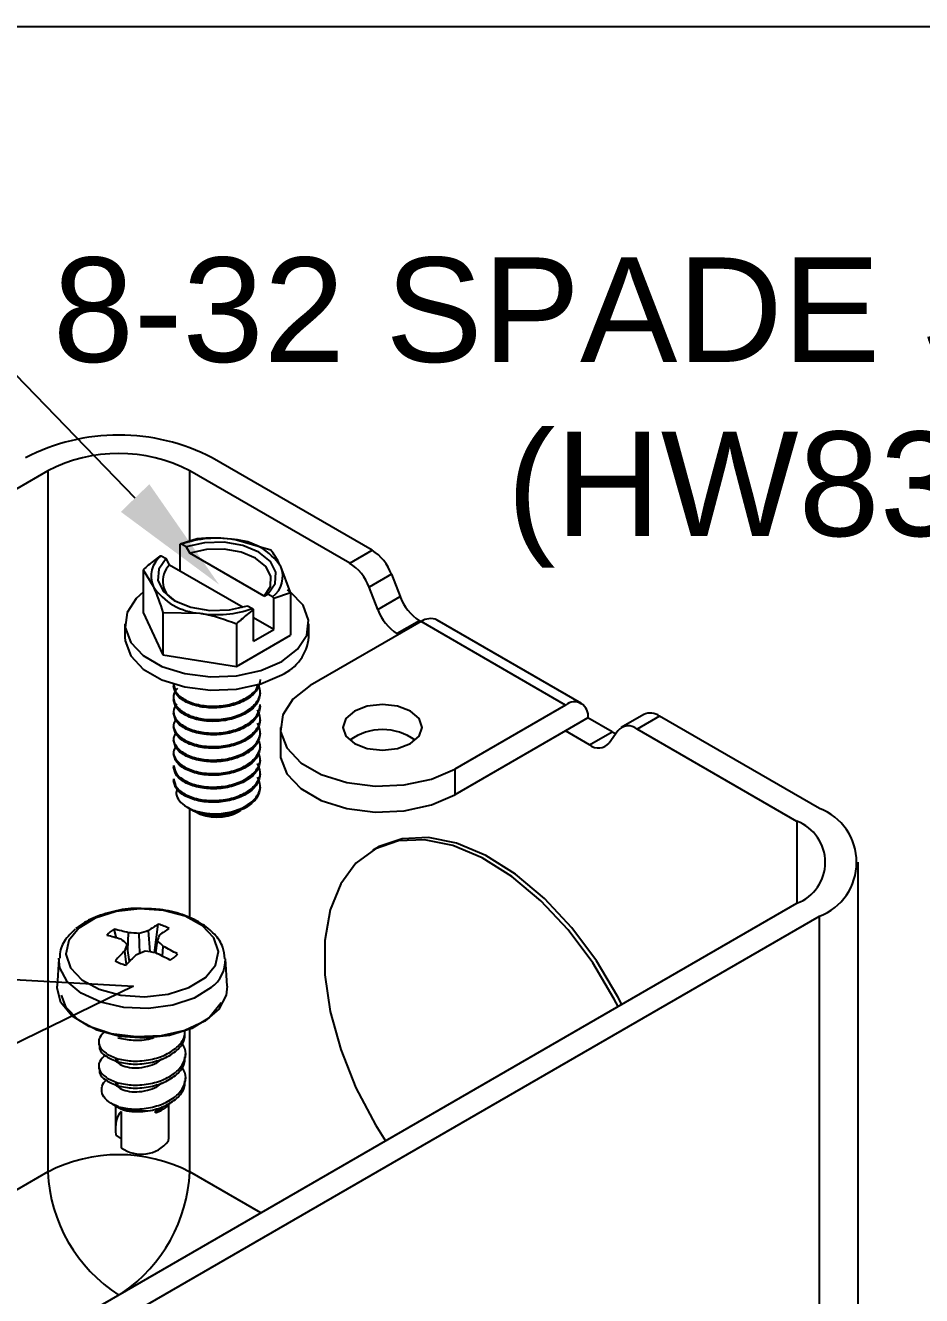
# Model space of a CAD drawing. Extents: x -3.1 to 9.8, y -8.5 to 0.
# Drawn here: x 3.071 to 4.767, y -2.401 to 0.003 of the extents above; entities that cross this region are included whole.
import ezdxf
from ezdxf import colors
from ezdxf.entities.mleader import LeaderData, LeaderLine
from ezdxf.math import Vec2, Vec3

# ---------------------------------------------------------------- set-up
doc = ezdxf.new("R2010")
doc.units = 0
doc.header["$LTSCALE"] = 0.5
doc.header["$MEASUREMENT"] = 0
doc.layers.add('FAB DWG', color=221, linetype='CONTINUOUS')
doc.layers.add('Hardware', color=242, linetype='CONTINUOUS')
doc.layers.add('Text-Unprinted', color=131, linetype='CONTINUOUS', plot=False)
doc.styles.add('LSAD_Standard', font='arial.ttf')

msp = doc.modelspace()

# ---------------------------------------------------------------- linework, layer by layer
at = {"layer": 'Hardware', "transparency": 16777216}
for p, q in [((3.7274, -0.99), (3.4249, -0.8154)), ((3.1137, -0.8399), (2.7222, -1.0659)), ((3.1137, -0.8399), (3.1137, -2.1667)), ((3.685, -1.0145), (3.3824, -0.8399)), ((3.3824, -0.9729), (3.3824, -0.8399)), ((3.3964, -0.9683), (3.3644, -0.9789)), ((3.3644, -1.0293), (3.3644, -0.9789)), ((3.3756, -0.984), (3.3665, -0.9788)), ((3.3756, -0.984), (3.3824, -0.9955)), ((3.5358, -0.9898), (3.4661, -0.9699)), ((3.3283, -1.0008), (3.3374, -1.0061)), ((3.3442, -1.0176), (3.3374, -1.0061)), ((3.5232, -1.0769), (3.3824, -0.9955)), ((3.685, -1.0145), (3.7274, -0.99)), ((3.2943, -1.0272), (3.2943, -1.1079)), ((3.2943, -1.0272), (3.313, -1.0583)), ((3.3442, -1.0176), (3.4833, -1.0979)), ((3.5731, -1.0703), (3.5545, -1.021)), ((3.7642, -1.0357), (3.7217, -1.0602)), ((3.7642, -1.0357), (3.7805, -1.0778)), ((3.5232, -1.0769), (3.53, -1.0732)), ((3.5391, -1.0784), (3.53, -1.0732)), ((3.5412, -1.081), (3.5731, -1.0703)), ((3.5412, -1.1401), (3.5412, -1.081)), ((3.5731, -1.0703), (3.5731, -1.151)), ((3.7381, -1.1023), (3.7217, -1.0602)), ((3.7381, -1.1023), (3.7805, -1.0778)), ((3.4918, -1.0952), (3.5009, -1.1005)), ((3.503, -1.1621), (3.503, -1.103)), ((3.2597, -1.1294), (3.2597, -1.1548)), ((3.2943, -1.1079), (3.3316, -1.1884)), ((3.3316, -1.1077), (3.3316, -1.1884)), ((3.3316, -1.1077), (3.4014, -1.1093)), ((3.4711, -1.1292), (3.4711, -1.2099)), ((3.5412, -1.1401), (3.503, -1.118)), ((3.6077, -1.1548), (3.6077, -1.1294)), ((3.8203, -1.1253), (3.6105, -1.2464)), ((3.8172, -1.1235), (3.7748, -1.148)), ((3.8203, -1.1253), (3.8172, -1.1235)), ((4.0936, -1.2831), (3.8203, -1.1253)), ((4.1236, -1.2801), (3.8503, -1.1223)), ((3.4711, -1.2099), (3.5731, -1.151)), ((3.503, -1.1621), (3.5412, -1.1401)), ((3.7779, -1.1498), (3.7748, -1.148)), ((3.3316, -1.1884), (3.4711, -1.2099)), ((3.3517, -1.2441), (3.3517, -1.2473)), ((3.3517, -1.2696), (3.3517, -1.2728)), ((3.5157, -1.26), (3.5157, -1.2568)), ((3.3517, -1.2951), (3.3517, -1.2983)), ((3.5157, -1.2855), (3.5157, -1.2823)), ((4.0936, -1.2831), (3.8838, -1.4042)), ((3.3517, -1.3206), (3.3517, -1.3238)), ((3.5157, -1.3111), (3.5157, -1.3079)), ((4.136, -1.3076), (4.0936, -1.3321)), ((4.1816, -1.3338), (4.136, -1.3076)), ((4.2414, -1.3011), (4.199, -1.3256)), ((4.2714, -1.304), (4.229, -1.3285)), ((4.5739, -1.4787), (4.2714, -1.304)), ((3.5157, -1.3366), (3.5157, -1.3334)), ((3.5539, -1.3253), (3.5539, -1.3743)), ((4.0936, -1.3321), (3.8838, -1.4532)), ((4.1391, -1.3583), (4.0936, -1.3321)), ((4.1391, -1.3583), (4.1816, -1.3338)), ((4.1922, -1.3318), (4.1759, -1.355)), ((4.5315, -1.5032), (4.229, -1.3285)), ((3.3517, -1.3461), (3.3517, -1.3493)), ((3.5157, -1.3621), (3.5157, -1.3589)), ((3.3517, -1.3717), (3.3517, -1.3748)), ((3.5157, -1.3876), (3.5157, -1.3844)), ((3.3517, -1.3972), (3.3517, -1.4004)), ((3.5157, -1.4131), (3.5157, -1.4099)), ((3.8838, -1.4042), (3.8838, -1.4532)), ((3.3517, -1.4227), (3.3517, -1.4259)), ((3.3775, -1.4763), (3.3892, -1.4831)), ((3.3824, -1.6853), (3.3824, -1.4792)), ((3.3901, -1.4836), (3.3923, -1.4849)), ((3.4751, -1.4849), (3.4793, -1.4825)), ((4.5315, -1.5032), (4.5315, -1.6583)), ((3.7357, -1.5538), (3.7287, -1.5579)), ((4.6471, -2.9076), (4.6471, -1.5807)), ((2.0566, -3.087), (4.5315, -1.6583)), ((2.099, -3.1115), (4.5739, -1.6828)), ((3.3158, -1.7517), (3.3227, -1.698)), ((4.5739, -3.0097), (4.5739, -1.6828)), ((3.2438, -1.724), (3.2393, -1.7073)), ((3.265, -1.7462), (3.2665, -1.7141)), ((3.2877, -1.7531), (3.2868, -1.7156)), ((3.3076, -1.7503), (3.3041, -1.71)), ((3.318, -1.752), (3.3211, -1.729)), ((3.2626, -1.7744), (3.2594, -1.7479)), ((3.2681, -1.7686), (3.2635, -1.7354)), ((3.3307, -1.7582), (3.3323, -1.7399)), ((3.1347, -1.7631), (3.1314, -1.815)), ((3.4532, -1.815), (3.4498, -1.7631)), ((3.3824, -2.1667), (3.3824, -1.8962)), ((3.2103, -1.9202), (3.2103, -1.9259)), ((3.3743, -1.9486), (3.3743, -1.9429)), ((3.2103, -1.9656), (3.2103, -1.9713)), ((3.2463, -1.958), (3.2463, -1.9524)), ((3.3743, -1.9939), (3.3743, -1.9883)), ((3.2463, -2.0034), (3.2463, -1.9978)), ((3.2355, -2.038), (3.2491, -2.0458)), ((3.2416, -2.0415), (3.2416, -2.0845)), ((3.3429, -2.0845), (3.3429, -2.0387)), ((3.2527, -2.0523), (3.2527, -2.1208)), ((3.3177, -2.0519), (3.3305, -2.0433)), ((3.3285, -2.0498), (3.3177, -2.0547)), ((3.3177, -2.0547), (3.3281, -2.0501)), ((3.3177, -2.0547), (3.3177, -2.0519)), ((3.3281, -2.0501), (3.3307, -2.0486)), ((3.2425, -2.0972), (3.2527, -2.1039)), ((3.1137, -2.1667), (1.6538, -3.0096)), ((3.5166, -2.2442), (3.3824, -2.1667))]:
    msp.add_line(p, q, dxfattribs=at)
at = {"layer": 'Hardware', "transparency": 16777216, "flags": 128}
for points in [[(3.53, -1.0732), (3.5437, -1.0532), (3.5454, -1.0318), (3.5349, -1.0112), (3.5133, -0.9937), (3.483, -0.9812), (3.4473, -0.9752), (3.4102, -0.9761), (3.3756, -0.984)], [(3.3374, -1.0061), (3.3237, -1.026), (3.322, -1.0475), (3.3326, -1.0681), (3.3542, -1.0856), (3.3844, -1.098), (3.4201, -1.1041), (3.4573, -1.1031), (3.4918, -1.0952)], [(3.5232, -1.0769), (3.535, -1.0587), (3.536, -1.0394), (3.5262, -1.0208), (3.5067, -1.0051), (3.4794, -0.9938), (3.4473, -0.9882), (3.4138, -0.9888), (3.3824, -0.9955)], [(3.2943, -1.0694), (3.281, -1.0813), (3.2637, -1.1081), (3.2602, -1.1366), (3.2707, -1.1646), (3.2944, -1.1896), (3.3294, -1.2099), (3.3729, -1.2236), (3.4213, -1.2296), (3.4707, -1.2276), (3.5171, -1.2176), (3.5567, -1.2005)], [(3.5567, -1.2005), (3.5864, -1.1776), (3.6037, -1.1508), (3.6073, -1.1223), (3.5967, -1.0943), (3.573, -1.0693), (3.5674, -1.0651)], [(3.2597, -1.1548), (3.2602, -1.1619), (3.2707, -1.1899), (3.2944, -1.215), (3.3294, -1.2352), (3.3729, -1.2489), (3.4213, -1.255), (3.4707, -1.2529), (3.5171, -1.2429), (3.5567, -1.2258)], [(3.6105, -1.2464), (3.5775, -1.2718), (3.5583, -1.3016), (3.5544, -1.3333), (3.5661, -1.3643), (3.5924, -1.3922), (3.6313, -1.4146), (3.6796, -1.4298), (3.7334, -1.4366), (3.7882, -1.4343), (3.8398, -1.4232), (3.8838, -1.4042)], [(3.8002, -1.3559), (3.8164, -1.3419), (3.8221, -1.3253), (3.8164, -1.3087), (3.8002, -1.2947), (3.7758, -1.2853), (3.7471, -1.282), (3.7184, -1.2853), (3.6941, -1.2947), (3.6778, -1.3087), (3.6721, -1.3253), (3.6778, -1.3419), (3.6941, -1.3559), (3.7184, -1.3653), (3.7471, -1.3686), (3.7758, -1.3653), (3.8002, -1.3559)], [(4.1816, -1.3338), (4.1871, -1.3366), (4.1884, -1.3372)], [(3.5539, -1.3743), (3.5544, -1.3823), (3.5661, -1.4133), (3.5924, -1.4412), (3.6313, -1.4636), (3.6796, -1.4788), (3.7334, -1.4856), (3.7882, -1.4833), (3.8398, -1.4722), (3.8838, -1.4532)], [(4.1929, -1.8538), (4.1855, -1.8394), (4.145, -1.7712), (4.0982, -1.7085), (4.0466, -1.6533), (3.9919, -1.6073), (3.9359, -1.572), (3.8803, -1.5487), (3.8269, -1.5379), (3.7775, -1.5401), (3.7337, -1.5551), (3.6968, -1.5826), (3.668, -1.6216), (3.6483, -1.6709), (3.6383, -1.7288), (3.6383, -1.7936), (3.6483, -1.8631), (3.668, -1.9351), (3.6968, -2.0074), (3.7337, -2.0774), (3.7527, -2.1079)], [(4.2, -1.8497), (4.1926, -1.8353), (4.1521, -1.7672), (4.1052, -1.7044), (4.0537, -1.6492), (3.999, -1.6032), (3.9429, -1.568), (3.8873, -1.5446), (3.834, -1.5338), (3.7846, -1.536), (3.7407, -1.551), (3.7357, -1.5538)], [(3.1727, -1.7052), (3.1535, -1.7288), (3.1479, -1.7547), (3.1564, -1.7803), (3.1782, -1.8031), (3.2112, -1.821), (3.2521, -1.8321), (3.297, -1.8353), (3.3414, -1.8304), (3.3809, -1.8178), (3.4119, -1.7988), (3.431, -1.7751), (3.4367, -1.7493), (3.4281, -1.7236), (3.4063, -1.7008), (3.3734, -1.6829), (3.3324, -1.6719), (3.2876, -1.6686), (3.2432, -1.6735), (3.2036, -1.6861), (3.1727, -1.7052)], [(3.4228, -1.8176), (3.3909, -1.8375), (3.3503, -1.8511), (3.3045, -1.8572), (3.2576, -1.8553), (3.2138, -1.8454), (3.177, -1.8286), (3.1504, -1.8062), (3.1365, -1.7803), (3.1348, -1.762)], [(3.4532, -1.815), (3.4515, -1.832), (3.4375, -1.8585), (3.4106, -1.8815), (3.3731, -1.8988), (3.3285, -1.909), (3.2807, -1.9111), (3.2339, -1.905), (3.1922, -1.8912), (3.1595, -1.871), (3.1386, -1.8461), (3.1313, -1.8187), (3.1314, -1.815)], [(3.4409, -1.8462), (3.4393, -1.8499), (3.4189, -1.8749), (3.3862, -1.895), (3.3443, -1.9084), (3.2973, -1.9136), (3.2498, -1.9101), (3.2064, -1.8984), (3.1715, -1.8795), (3.1484, -1.8553), (3.1398, -1.8322)]]:
    msp.add_lwpolyline(points, dxfattribs=at)
at = {"layer": 'Hardware', "transparency": 16777216}
for centre, radius, start, end in [((3.2481, -1.1565), 0.3843, 62.6097, 117.3903), ((3.2481, -1.0991), 0.292, 62.6097, 117.3903), ((3.4339, -1.172), 0.2046, 80.9466, 109.2237), ((3.4592, -1.0838), 0.1141, 33.4389, 86.5665), ((3.3573, -1.0394), 0.0482, 126.9582, 203.1416), ((3.6777, -1.0676), 0.0921, 20.2271, 57.362), ((3.3741, -1.0481), 0.0427, 134.4334, 247.2701), ((3.5101, -1.0399), 0.0482, 306.9582, 23.1416), ((3.6353, -1.0921), 0.0921, 20.2271, 57.362), ((3.4082, -0.9954), 0.1141, 213.4389, 266.5665), ((3.8669, -1.046), 0.0921, 200.2271, 237.362), ((3.4336, -0.9073), 0.2046, 260.9466, 289.2237), ((3.8245, -1.0705), 0.0921, 200.2271, 237.362), ((3.8379, -1.1498), 0.0302, 65.6929, 125.6176), ((3.522, -1.1471), 0.086, 293.7953, 354.8845), ((4.1102, -1.3034), 0.0262, 350.786, 129.2033), ((4.2538, -1.3287), 0.0303, 54.5328, 114.1568), ((3.7471, -1.4337), 0.1042, 53.5915, 126.4085), ((4.2123, -1.349), 0.0264, 50.7518, 139.4672), ((4.1558, -1.3379), 0.0264, 230.7518, 319.4672), ((3.4337, -1.4074), 0.0878, 241.8705, 298.1241), ((3.4361, -1.3709), 0.1183, 268.8559, 298.0402), ((4.5352, -1.5807), 0.1092, 290.7834, 69.2166), ((4.5021, -1.5807), 0.083, 290.7834, 69.2166), ((3.4487, -1.9161), 0.2518, 120.0152, 125.057), ((3.3008, -1.7841), 0.0889, 61.5677, 75.6813), ((3.5075, -1.9668), 0.3083, 122.241, 126.2718), ((3.2648, -1.7513), 0.0509, 120.1614, 140.6643), ((3.1301, -2.1234), 0.4155, 72.8977, 76.7189), ((3.1651, -2.0612), 0.3616, 73.7075, 78.1583), ((3.0176, -2.0269), 0.3814, 49.8473, 52.0251), ((3.2419, -2.1852), 0.4718, 84.546, 87.0095), ((3.4178, -2.0874), 0.3942, 106.7726, 109.4165), ((4.0001, -1.9771), 0.7229, 159.0165, 159.9332), ((3.0747, -1.9964), 0.3636, 44.8725, 47.3341), ((3.5588, -2.0446), 0.4215, 135.2523, 138.8285), ((3.7298, -1.8933), 0.4923, 161.2957, 162.8278), ((3.4921, -2.2302), 0.519, 111.9767, 114.0506), ((3.22, -2.3086), 0.5652, 80.0056, 82.0817), ((3.0785, -2.2563), 0.5582, 61.4535, 64.5917), ((3.1312, -2.1479), 0.4549, 59.9475, 63.7668), ((3.3197, -1.7219), 0.0509, 300.1614, 320.6643), ((3.2838, -1.6891), 0.0889, 241.5677, 255.6813), ((3.6768, -2.1652), 0.5695, 134.0885, 136.7658), ((3.3858, -1.7652), 0.0641, 305.2575, 1.9159), ((3.2922, -1.9184), 0.1328, 250.2341, 276.6872), ((3.3048, -1.9562), 0.0966, 277.6897, 284.2033), ((3.2908, -2.0684), 0.0647, 234.0293, 322.4586), ((3.2481, -2.426), 0.292, 62.6097, 117.3903), ((3.4054, -2.1535), 0.292, 182.6055, 237.3945), ((3.0888, -2.1528), 0.294, 304.5626, 357.2813)]:
    msp.add_arc(centre, radius, start, end, dxfattribs=at)
for major_axis, ratio, start_param, end_param in [((-0.0354, 0.0761), 0.475526, 0.121253, 0.978109), ((0.0183, 0.1311), 0.360292, 4.899442, 5.081972)]:
    msp.add_ellipse((3.2923, -2.1258), major_axis=major_axis, ratio=ratio, start_param=start_param, end_param=end_param, dxfattribs=at)
for points, knots in [([(3.3665, -0.9788), (3.3663, -0.9788), (3.3656, -0.9789), (3.3649, -0.9789), (3.3644, -0.9789)], [0, 0, 0, 0, 0.2458373, 1, 1, 1, 1]), ([(3.4661, -0.9699), (3.4644, -0.9697), (3.4409, -0.9662), (3.4178, -0.9673), (3.3964, -0.9683)], [0, 0, 0, 0, 0.0701652, 1, 1, 1, 1]), ([(3.3262, -1.001), (3.3187, -1.0067), (3.3079, -1.0149), (3.2975, -1.0243), (3.2943, -1.0272)], [0, 0, 0, 0, 0.698162, 1, 1, 1, 1]), ([(3.3262, -1.001), (3.3267, -1.001), (3.3274, -1.0009), (3.3281, -1.0008), (3.3283, -1.0008)], [0, 0, 0, 0, 0.634771, 1, 1, 1, 1]), ([(3.5545, -1.021), (3.554, -1.02), (3.5477, -1.0065), (3.5415, -0.9979), (3.5358, -0.9898)], [0, 0, 0, 0, 0.0701652, 1, 1, 1, 1]), ([(3.313, -1.0583), (3.3134, -1.0593), (3.3197, -1.073), (3.3259, -1.091), (3.3316, -1.1077)], [0, 0, 0, 0, 0.070165, 1, 1, 1, 1]), ([(3.5412, -1.081), (3.5408, -1.0805), (3.5401, -1.0796), (3.5394, -1.0787), (3.5391, -1.0784)], [0, 0, 0, 0, 0.634771, 1, 1, 1, 1]), ([(3.4711, -1.1292), (3.4742, -1.1264), (3.4847, -1.1169), (3.4955, -1.1087), (3.503, -1.103)], [0, 0, 0, 0, 0.301838, 1, 1, 1, 1]), ([(3.5009, -1.1005), (3.5011, -1.1007), (3.5018, -1.1015), (3.5025, -1.1024), (3.503, -1.103)], [0, 0, 0, 0, 0.2458373, 1, 1, 1, 1]), ([(3.4014, -1.1093), (3.403, -1.1096), (3.4266, -1.1134), (3.4496, -1.1216), (3.4711, -1.1292)], [0, 0, 0, 0, 0.070165, 1, 1, 1, 1]), ([(3.3594, -1.2519), (3.3589, -1.2523), (3.3524, -1.2572), (3.3503, -1.2698), (3.3558, -1.2865), (3.3743, -1.3008), (3.4015, -1.3097), (3.4337, -1.3118), (3.4659, -1.3065), (3.4933, -1.2944), (3.5111, -1.2771), (3.5181, -1.2589), (3.5134, -1.2481), (3.5116, -1.2437)], [0, 0, 0, 0, 0.008535, 0.111107, 0.213679, 0.316251, 0.418823, 0.521396, 0.623968, 0.72654, 0.829112, 0.931684, 1, 1, 1, 1]), ([(3.3517, -1.2441), (3.3529, -1.2497), (3.3554, -1.2611), (3.3744, -1.2752), (3.4015, -1.2842), (3.4337, -1.2863), (3.466, -1.281), (3.4927, -1.2688), (3.509, -1.2553), (3.5112, -1.2461), (3.5118, -1.2437)], [0, 0, 0, 0, 0.1356158, 0.2712316, 0.4068475, 0.5424633, 0.6780791, 0.8136949, 0.9493107, 1, 1, 1, 1]), ([(3.3559, -1.3095), (3.354, -1.3132), (3.3493, -1.3223), (3.3563, -1.3377), (3.3741, -1.3518), (3.4015, -1.3607), (3.4337, -1.3628), (3.4659, -1.3575), (3.4933, -1.3454), (3.5112, -1.3281), (3.5182, -1.309), (3.513, -1.2972), (3.5106, -1.2919)], [0, 0, 0, 0, 0.071223, 0.176622, 0.282021, 0.38742, 0.492819, 0.598218, 0.703617, 0.809016, 0.914415, 1, 1, 1, 1]), ([(3.3572, -1.2806), (3.3546, -1.2854), (3.3492, -1.2957), (3.3562, -1.3121), (3.3742, -1.3263), (3.4015, -1.3352), (3.4337, -1.3373), (3.466, -1.332), (3.4931, -1.3199), (3.512, -1.3025), (3.5145, -1.2891), (3.5157, -1.2823)], [0, 0, 0, 0, 0.099185, 0.211787, 0.324389, 0.436991, 0.549593, 0.662194, 0.774796, 0.887398, 1, 1, 1, 1]), ([(3.3559, -1.335), (3.354, -1.3387), (3.3493, -1.3478), (3.3563, -1.3632), (3.3741, -1.3773), (3.4015, -1.3862), (3.4337, -1.3883), (3.4659, -1.383), (3.4933, -1.3709), (3.5112, -1.3536), (3.5182, -1.3345), (3.513, -1.3227), (3.5106, -1.3174)], [0, 0, 0, 0, 0.0712229, 0.1766219, 0.282021, 0.3874201, 0.4928191, 0.5982182, 0.7036173, 0.8090163, 0.9144154, 1, 1, 1, 1]), ([(3.3559, -1.3605), (3.354, -1.3642), (3.3493, -1.3734), (3.3563, -1.3887), (3.3741, -1.4028), (3.4015, -1.4117), (3.4337, -1.4138), (3.4659, -1.4086), (3.4933, -1.3964), (3.5111, -1.3791), (3.518, -1.3617), (3.5137, -1.3514), (3.5122, -1.3477)], [0, 0, 0, 0, 0.073116, 0.181316, 0.289516, 0.397716, 0.505916, 0.614116, 0.722316, 0.830516, 0.938716, 1, 1, 1, 1]), ([(3.3517, -1.3972), (3.3529, -1.4028), (3.3554, -1.4142), (3.3744, -1.4283), (3.4015, -1.4373), (3.4337, -1.4394), (3.4659, -1.4341), (3.4933, -1.4219), (3.5111, -1.4046), (3.518, -1.387), (3.5136, -1.3766), (3.512, -1.3727)], [0, 0, 0, 0, 0.116345, 0.23269, 0.349035, 0.46538, 0.581725, 0.698069, 0.814414, 0.930759, 1, 1, 1, 1]), ([(3.3517, -1.4227), (3.3529, -1.4284), (3.3554, -1.4397), (3.3744, -1.4538), (3.4015, -1.4628), (3.4337, -1.4649), (3.4659, -1.4596), (3.4933, -1.4475), (3.5112, -1.4302), (3.5182, -1.4111), (3.513, -1.3992), (3.5106, -1.3939)], [0, 0, 0, 0, 0.1134815, 0.2269631, 0.3404446, 0.4539262, 0.5674077, 0.6808893, 0.7943708, 0.9078524, 1, 1, 1, 1]), ([(3.4337, -1.4892), (3.4444, -1.4879), (3.4659, -1.4854), (3.4933, -1.4729), (3.5112, -1.4557), (3.5182, -1.4366), (3.513, -1.4247), (3.5106, -1.4194)], [0, 0, 0, 0, 0.207814, 0.415627, 0.623441, 0.831254, 1, 1, 1, 1]), ([(3.3582, -1.4426), (3.3575, -1.4452), (3.3555, -1.4525), (3.3617, -1.4645), (3.3757, -1.4765), (3.397, -1.4853), (3.4176, -1.4889), (3.4301, -1.4891), (3.4337, -1.4892)], [0, 0, 0, 0, 0.111357, 0.308148, 0.509392, 0.710467, 0.917846, 1, 1, 1, 1]), ([(3.4917, -1.4753), (3.4842, -1.479), (3.4693, -1.4863), (3.4427, -1.4916), (3.4177, -1.4917), (3.3988, -1.4882), (3.392, -1.484), (3.3895, -1.4825)], [0, 0, 0, 0, 0.225006, 0.450003, 0.675335, 0.883349, 1, 1, 1, 1]), ([(3.3902, -1.4835), (3.395, -1.4859), (3.4048, -1.4909), (3.4175, -1.4927), (3.424, -1.4936)], [0, 0, 0, 0, 0.488449, 1, 1, 1, 1]), ([(3.424, -1.4936), (3.4309, -1.4937), (3.4448, -1.494), (3.4645, -1.4898), (3.4745, -1.4846), (3.4791, -1.4822)], [0, 0, 0, 0, 0.348508, 0.700239, 1, 1, 1, 1]), ([(3.424, -1.4936), (3.4272, -1.4936), (3.4384, -1.4935), (3.4527, -1.4916), (3.461, -1.4874), (3.4628, -1.4865)], [0, 0, 0, 0, 0.241032, 0.837012, 1, 1, 1, 1]), ([(3.2936, -1.6686), (3.2897, -1.6683), (3.2712, -1.6672), (3.2379, -1.6727), (3.1989, -1.685), (3.1767, -1.6981), (3.1675, -1.7058), (3.1669, -1.7062)], [0, 0, 0, 0, 0.078898, 0.383675, 0.690407, 0.982546, 1, 1, 1, 1]), ([(3.4487, -1.7631), (3.4479, -1.7558), (3.4463, -1.739), (3.4298, -1.7157), (3.4038, -1.6945), (3.3685, -1.6786), (3.3304, -1.6692), (3.3045, -1.6688), (3.2936, -1.6686)], [0, 0, 0, 0, 0.131319, 0.302195, 0.480596, 0.668605, 0.85916, 1, 1, 1, 1]), ([(3.1654, -1.7075), (3.1608, -1.7118), (3.1488, -1.7233), (3.1373, -1.7419), (3.1365, -1.7566), (3.1362, -1.7619)], [0, 0, 0, 0, 0.281722, 0.741945, 1, 1, 1, 1]), ([(3.2463, -1.9524), (3.2558, -1.9543), (3.275, -1.9583), (3.3081, -1.955), (3.3386, -1.9454), (3.3616, -1.9291), (3.3738, -1.9119), (3.373, -1.9012), (3.3728, -1.8976)], [0, 0, 0, 0, 0.179906, 0.364625, 0.541905, 0.724991, 0.908077, 1, 1, 1, 1]), ([(3.2223, -1.9004), (3.2182, -1.9042), (3.2092, -1.9125), (3.21, -1.9282), (3.2216, -1.9429), (3.2381, -1.9492), (3.2463, -1.9524)], [0, 0, 0, 0, 0.218674, 0.474279, 0.740609, 1, 1, 1, 1]), ([(3.2463, -1.958), (3.2558, -1.96), (3.275, -1.964), (3.3081, -1.9606), (3.3386, -1.951), (3.3616, -1.9348), (3.3738, -1.9176), (3.373, -1.9068), (3.3728, -1.9032)], [0, 0, 0, 0, 0.179906, 0.364625, 0.541905, 0.724991, 0.908077, 1, 1, 1, 1]), ([(3.2463, -1.9127), (3.2557, -1.9145), (3.2748, -1.9183), (3.3002, -1.917), (3.3123, -1.9128), (3.3143, -1.9121)], [0, 0, 0, 0, 0.446905, 0.905766, 1, 1, 1, 1]), ([(3.2223, -1.9458), (3.2182, -1.9496), (3.2092, -1.9579), (3.21, -1.9736), (3.2216, -1.9883), (3.2381, -1.9946), (3.2463, -1.9978)], [0, 0, 0, 0, 0.2186737, 0.4742786, 0.7406091, 1, 1, 1, 1]), ([(3.2118, -1.9259), (3.2115, -1.9284), (3.2106, -1.9363), (3.222, -1.9486), (3.2383, -1.9549), (3.2463, -1.958)], [0, 0, 0, 0, 0.189689, 0.600193, 1, 1, 1, 1]), ([(3.2463, -1.9978), (3.2558, -1.9997), (3.275, -2.0037), (3.3082, -2.0004), (3.3385, -1.9908), (3.3621, -1.9745), (3.3743, -1.9542), (3.376, -1.936), (3.3692, -1.9263), (3.367, -1.9231)], [0, 0, 0, 0, 0.153178, 0.310453, 0.461395, 0.617281, 0.773166, 0.924108, 1, 1, 1, 1]), ([(3.2426, -1.9508), (3.2424, -1.9522), (3.2418, -1.9566), (3.2491, -1.963), (3.2631, -1.9686), (3.2819, -1.9705), (3.3019, -1.9674), (3.3192, -1.9615), (3.3265, -1.9551), (3.3294, -1.9526)], [0, 0, 0, 0, 0.076616, 0.242672, 0.404241, 0.56581, 0.731866, 0.890992, 1, 1, 1, 1]), ([(3.2463, -2.0034), (3.2558, -2.0054), (3.275, -2.0093), (3.3081, -2.006), (3.3386, -1.9964), (3.3616, -1.9801), (3.3738, -1.9629), (3.373, -1.9522), (3.3728, -1.9486)], [0, 0, 0, 0, 0.179906, 0.364625, 0.541905, 0.724991, 0.908077, 1, 1, 1, 1]), ([(3.2473, -2.0434), (3.2567, -2.0453), (3.2757, -2.049), (3.3084, -2.0457), (3.3385, -2.0361), (3.3621, -2.0198), (3.3743, -1.9995), (3.376, -1.9814), (3.3692, -1.9717), (3.367, -1.9685)], [0, 0, 0, 0, 0.151354, 0.306444, 0.458264, 0.615055, 0.771847, 0.923667, 1, 1, 1, 1]), ([(3.2118, -1.9713), (3.2115, -1.9737), (3.2106, -1.9816), (3.222, -1.9939), (3.2383, -2.0003), (3.2463, -2.0034)], [0, 0, 0, 0, 0.189689, 0.600193, 1, 1, 1, 1]), ([(3.2473, -2.0434), (3.2407, -2.0404), (3.2275, -2.0344), (3.2166, -2.0214), (3.2149, -2.0077), (3.2182, -1.9976), (3.224, -1.9937), (3.2244, -1.9934)], [0, 0, 0, 0, 0.244798, 0.489392, 0.733148, 0.977338, 1, 1, 1, 1]), ([(3.3077, -2.0503), (3.3078, -2.0503), (3.3182, -2.0482), (3.3387, -2.0417), (3.3616, -2.0255), (3.3738, -2.0083), (3.373, -1.9975), (3.3728, -1.9939)], [0, 0, 0, 0, 0.003857, 0.281797, 0.568839, 0.855882, 1, 1, 1, 1]), ([(3.2426, -1.9962), (3.2424, -1.9976), (3.2418, -2.002), (3.2491, -2.0084), (3.2631, -2.014), (3.2819, -2.0158), (3.3019, -2.0127), (3.3192, -2.0069), (3.3265, -2.0005), (3.3294, -1.9979)], [0, 0, 0, 0, 0.076616, 0.242672, 0.404241, 0.56581, 0.731866, 0.890992, 1, 1, 1, 1]), ([(3.3457, -2.0348), (3.3445, -2.0367), (3.3408, -2.0426), (3.3335, -2.0469), (3.3285, -2.0498)], [0, 0, 0, 0, 0.327428, 1, 1, 1, 1]), ([(3.2493, -2.0455), (3.2501, -2.0461), (3.2537, -2.0487), (3.2677, -2.052), (3.287, -2.053), (3.3013, -2.0512), (3.3077, -2.0503)], [0, 0, 0, 0, 0.0947611, 0.4131258, 0.7362079, 1, 1, 1, 1])]:
    msp.add_open_spline(points, degree=3, knots=knots, dxfattribs=at)
for points in [[(3.5157, -1.2345), (3.5145, -1.2412), (3.512, -1.2547), (3.4931, -1.272), (3.4659, -1.2842), (3.4337, -1.2895), (3.4015, -1.2873), (3.3744, -1.2784), (3.3554, -1.2643), (3.3529, -1.2529), (3.3517, -1.2473)], [(3.5157, -1.26), (3.5145, -1.2667), (3.512, -1.2802), (3.4931, -1.2976), (3.4659, -1.3097), (3.4337, -1.315), (3.4015, -1.3129), (3.3744, -1.3039), (3.3554, -1.2898), (3.3529, -1.2784), (3.3517, -1.2728)], [(3.5157, -1.2855), (3.5145, -1.2923), (3.512, -1.3057), (3.4931, -1.3231), (3.4659, -1.3352), (3.4337, -1.3405), (3.4015, -1.3384), (3.3744, -1.3294), (3.3554, -1.3153), (3.3529, -1.304), (3.3517, -1.2983)], [(3.5157, -1.3111), (3.5145, -1.3178), (3.512, -1.3312), (3.4931, -1.3486), (3.4659, -1.3607), (3.4337, -1.366), (3.4015, -1.3639), (3.3744, -1.355), (3.3554, -1.3408), (3.3529, -1.3295), (3.3517, -1.3238)], [(3.5157, -1.3366), (3.5145, -1.3433), (3.512, -1.3568), (3.4931, -1.3741), (3.4659, -1.3862), (3.4337, -1.3915), (3.4015, -1.3894), (3.3744, -1.3805), (3.3554, -1.3663), (3.3529, -1.355), (3.3517, -1.3493)], [(3.5157, -1.3621), (3.5145, -1.3688), (3.512, -1.3823), (3.4931, -1.3996), (3.4659, -1.4117), (3.4337, -1.417), (3.4015, -1.4149), (3.3744, -1.406), (3.3554, -1.3918), (3.3529, -1.3805), (3.3517, -1.3748)], [(3.5157, -1.3876), (3.5145, -1.3943), (3.512, -1.4078), (3.4931, -1.4251), (3.4659, -1.4373), (3.4337, -1.4426), (3.4015, -1.4405), (3.3744, -1.4315), (3.3554, -1.4174), (3.3529, -1.406), (3.3517, -1.4004)], [(3.5157, -1.4131), (3.5145, -1.4198), (3.512, -1.4333), (3.4931, -1.4507), (3.4659, -1.4628), (3.4337, -1.4681), (3.4015, -1.466), (3.3744, -1.457), (3.3554, -1.4429), (3.3529, -1.4315), (3.3517, -1.4259)], [(3.5157, -1.4386), (3.5146, -1.4454), (3.5124, -1.459), (3.4986, -1.4699), (3.4917, -1.4753)]]:
    msp.add_open_spline(points, degree=3, dxfattribs=at)
at = {"layer": 'Text-Unprinted', "ltscale": 0.5, "transparency": 16777216}
msp.add_lwpolyline([(7.9032, 0), (0, 0), (0, -8.4768), (7.9032, -8.4768)], close=True, dxfattribs=at)

# ---------------------------------------------------------------- leaders
at = {"layer": 'FAB DWG', "ltscale": 0.5, "transparency": 16777216}
ml = msp.add_multileader_mtext('Standard', dxfattribs=at)
ml.set_content('HW10000-00', color=256, style='LSAD_Standard')
ml.set_leader_properties()
ml.build(insert=Vec2(0, 0))
ml.multileader.update_dxf_attribs({"text_left_attachment_type": 2, "dogleg_length": 0.36, "arrow_head_size": 0.2284})
ctx = ml.context
ctx.base_point, ctx.char_height, ctx.arrow_head_size, ctx.landing_gap_size, ctx.plane_origin = Vec3(0.4909, -0.1009), 0.19771, 0.2284, 0.1096, Vec3(4.2708, 15.3659)
ctx.left_attachment, ctx.text_align_type = 2, 2
notes = []
notes.append((ctx, [(1, (1, 1, 0), (2.512, -0.1005), (-1, 0), 0.2098, [(1, [(3.4379, -1.0553)], 0, [])])]))
ctx.mtext.insert, ctx.mtext.width, ctx.mtext.defined_height, ctx.mtext.alignment, ctx.mtext.flow_direction = Vec3(2.1926, 0), 4.716156, 0.7905, 3, 5
ml = msp.add_multileader_mtext('Standard', dxfattribs=at)
ml.set_content('8-32 SPADE SCREW\\P(HW83212-00)', color=256, style='LSAD_Standard')
ml.set_leader_properties()
ml.build(insert=Vec2(0, 0))
ml.multileader.update_dxf_attribs({"text_left_attachment_type": 2, "dogleg_length": 0.36, "arrow_head_size": 0.2284})
ctx = ml.context
ctx.base_point, ctx.char_height, ctx.arrow_head_size, ctx.landing_gap_size, ctx.plane_origin = Vec3(3.0274, -0.7321), 0.197711, 0.2284, 0.1096, Vec3(2.8323, 15.841)
ctx.left_attachment, ctx.text_align_type = 2, 2
notes.append((ctx, [(1, (1, 1, 0), (6.1129, -0.564), (-1, 0), 0.2098, [(1, [(5.2218, -2.555), (5.7383, -2.8532)], 0, [])])]))
ctx.mtext.insert, ctx.mtext.width, ctx.mtext.defined_height, ctx.mtext.alignment, ctx.mtext.flow_direction = Vec3(5.7935, -0.4361), 4.716156, 0.7905, 3, 5
ml = msp.add_multileader_mtext('Standard', dxfattribs=at)
ml.set_content('CS00012', color=256, style='LSAD_Standard')
ml.set_leader_properties()
ml.build(insert=Vec2(0, 0))
ml.multileader.update_dxf_attribs({"text_left_attachment_type": 2, "dogleg_length": 0.36, "arrow_head_size": 0.2284})
ctx = ml.context
ctx.base_point, ctx.char_height, ctx.arrow_head_size, ctx.landing_gap_size, ctx.plane_origin = Vec3(6.2098, -0.7316), 0.19771, 0.2284, 0.1096, Vec3(8.8482, 14.2235)
ctx.left_attachment, ctx.text_align_type = 2, 2
notes.append((ctx, [(1, (1, 1, 0), (7.7623, -0.7299), (-1, 0), 0.2098, [(1, [(7.0582, -1.9379)], 0, [])])]))
ctx.mtext.insert, ctx.mtext.width, ctx.mtext.defined_height, ctx.mtext.alignment, ctx.mtext.flow_direction = Vec3(7.4428, -0.6294), 4.716156, 0.7905, 3, 5
ml = msp.add_multileader_mtext('Standard', dxfattribs=at)
ml.set_content('HW08380-00', color=256, style='LSAD_Standard')
ml.set_leader_properties()
ml.build(insert=Vec2(0, 0))
ml.multileader.update_dxf_attribs({"text_left_attachment_type": 2, "dogleg_length": 0.36, "arrow_head_size": 0.2284})
ctx = ml.context
ctx.base_point, ctx.char_height, ctx.arrow_head_size, ctx.landing_gap_size, ctx.plane_origin = Vec3(0.0527, -2.293), 0.19771, 0.2284, 0.1096, Vec3(3.0985, 14.0354)
ctx.left_attachment, ctx.text_align_type = 2, 2
notes.append((ctx, [(1, (1, 1, 0), (2.2962, -2.2926), (-1, 0), 0.4322, [(0, [(1.8781, -1.7386), (3.2757, -1.8148)], 0, [])])]))
ctx.mtext.insert, ctx.mtext.width, ctx.mtext.defined_height, ctx.mtext.alignment, ctx.mtext.flow_direction = Vec3(1.7544, -2.192), 4.716156, 0.7905, 3, 5
for ctx, leaders in notes:
    for number, flags, end, landing, length, lines in leaders:
        leader = LeaderData()
        leader.index, (leader.has_last_leader_line, leader.has_dogleg_vector, leader.attachment_direction) = number, flags
        leader.last_leader_point, leader.dogleg_vector, leader.dogleg_length = Vec3(end), Vec3(landing), length
        for number, points, colour, breaks in lines:
            line = LeaderLine()
            line.index, line.vertices, line.color, line.breaks = number, Vec3.list(points), colors.encode_raw_color(colour), breaks
            leader.lines.append(line)
        ctx.leaders.append(leader)

doc.saveas('drawing.dxf')
